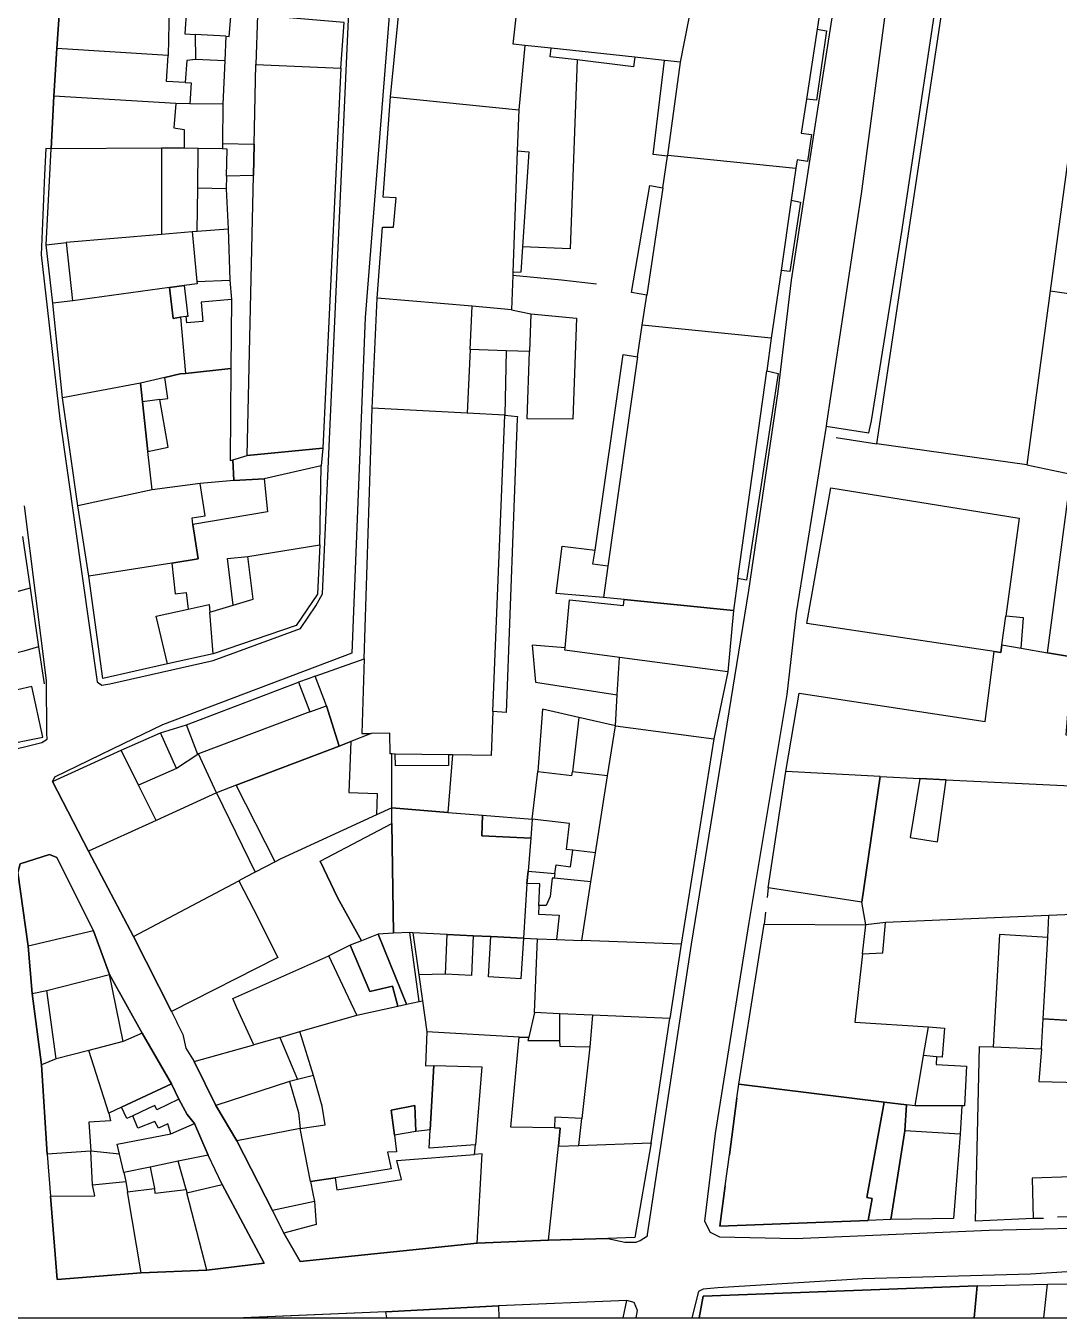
# Model space of a CAD drawing. Header units: millimetres. Extents: x 1778 to 2471, y 1406 to 1876.
# Drawn here: x 2224.1 to 2320.9, y 1405.5 to 1526.5 of the extents above; entities that cross this region are included whole.
import ezdxf

# ---------------------------------------------------------------- set-up
doc = ezdxf.new("R2010")
doc.units = ezdxf.units.MM
doc.layers.add('LOC_CORTE', color=6, linetype='Continuous')
doc.layers.add('LOC_VISTA', color=8, linetype='Continuous')

msp = doc.modelspace()

# ---------------------------------------------------------------- linework, layer by layer
at = {"layer": 'LOC_CORTE'}
for p, q in [((2285.417, 1523.132), (2287.757, 1535.192)), ((2226.957, 1524.402), (2227.277, 1528.942)), ((2237.487, 1528.232), (2237.407, 1523.762)), ((2298.207, 1526.222), (2297.207, 1519.672)), ((2242.817, 1525.552), (2239.947, 1525.712)), ((2239.947, 1525.712), (2239.957, 1523.372)), ((2242.817, 1525.552), (2242.727, 1523.252)), ((2226.687, 1519.942), (2226.957, 1524.402)), ((2237.407, 1523.762), (2226.957, 1524.402)), ((2270.837, 1524.682), (2270.257, 1518.672)), ((2273.287, 1524.422), (2270.837, 1524.682)), ((2281.127, 1523.592), (2273.287, 1524.422)), ((2242.727, 1523.252), (2239.957, 1523.372)), ((2242.727, 1523.252), (2242.537, 1519.202)), ((2283.897, 1523.292), (2281.127, 1523.592)), ((2285.417, 1523.132), (2283.897, 1523.292)), ((2284.207, 1514.412), (2285.417, 1523.132)), ((2226.447, 1515.002), (2226.687, 1519.942)), ((2238.117, 1519.242), (2226.687, 1519.942)), ((2242.537, 1519.202), (2239.427, 1519.232)), ((2242.537, 1519.202), (2242.507, 1515.502)), ((2258.227, 1519.892), (2270.257, 1518.672)), ((2270.257, 1518.672), (2270.117, 1514.832)), ((2242.507, 1515.502), (2242.507, 1515.002)), ((2225.987, 1506.022), (2226.447, 1515.002)), ((2236.767, 1515.082), (2226.447, 1515.002)), ((2236.767, 1515.082), (2236.767, 1507.032)), ((2240.227, 1515.042), (2238.907, 1515.062)), ((2240.167, 1511.312), (2240.227, 1515.042)), ((2242.507, 1515.002), (2240.227, 1515.042)), ((2270.117, 1514.832), (2269.697, 1503.442)), ((2283.757, 1511.352), (2284.197, 1514.322)), ((2284.197, 1514.322), (2284.207, 1514.412)), ((2284.207, 1514.412), (2296.217, 1513.212)), ((2296.217, 1513.212), (2295.777, 1510.202)), ((2242.877, 1512.442), (2242.847, 1511.262)), ((2240.107, 1507.292), (2240.167, 1511.312)), ((2242.847, 1511.262), (2240.167, 1511.312)), ((2242.847, 1511.262), (2243.017, 1507.532)), ((2283.757, 1511.352), (2282.237, 1501.302)), ((2295.777, 1510.202), (2294.827, 1503.622)), ((2239.667, 1507.272), (2240.107, 1507.292)), ((2239.667, 1507.272), (2240.097, 1502.592)), ((2240.107, 1507.292), (2243.017, 1507.532)), ((2243.017, 1507.532), (2243.187, 1502.702)), ((2225.987, 1506.022), (2227.867, 1506.242)), ((2226.587, 1500.542), (2225.987, 1506.022)), ((2228.457, 1500.762), (2227.867, 1506.242)), ((2294.827, 1503.622), (2293.917, 1497.292)), ((2237.517, 1502.012), (2228.457, 1500.762)), ((2240.097, 1502.592), (2243.187, 1502.702)), ((2228.457, 1500.762), (2226.587, 1500.542)), ((2256.507, 1490.722), (2256.987, 1501.022)), ((2265.897, 1500.262), (2256.987, 1501.022)), ((2281.817, 1498.502), (2282.237, 1501.302)), ((2227.487, 1491.702), (2226.587, 1500.542)), ((2265.697, 1496.222), (2265.897, 1500.262)), ((2269.567, 1499.942), (2265.897, 1500.262)), ((2269.567, 1499.942), (2271.387, 1499.542)), ((2271.387, 1499.542), (2271.257, 1496.022)), ((2281.387, 1495.532), (2281.817, 1498.502)), ((2293.917, 1497.292), (2281.817, 1498.502)), ((2293.917, 1497.292), (2293.487, 1494.222)), ((2265.697, 1496.222), (2265.407, 1490.252)), ((2269.067, 1496.102), (2265.697, 1496.222)), ((2269.067, 1496.102), (2268.947, 1490.062)), ((2271.257, 1496.022), (2269.067, 1496.102)), ((2281.387, 1495.532), (2278.607, 1475.912)), ((2290.777, 1474.762), (2293.487, 1494.222)), ((2234.797, 1493.072), (2227.487, 1491.702)), ((2228.947, 1481.562), (2227.487, 1491.702)), ((2236.607, 1491.532), (2234.997, 1491.322)), ((2255.777, 1467.252), (2256.507, 1490.722)), ((2265.407, 1490.252), (2256.507, 1490.722)), ((2268.947, 1490.062), (2265.407, 1490.252)), ((2267.827, 1462.312), (2268.947, 1490.062)), ((2251.737, 1485.332), (2246.397, 1484.112)), ((2235.907, 1483.062), (2228.947, 1481.562)), ((2229.957, 1475.002), (2228.947, 1481.562)), ((2223.757, 1478.692), (2224.467, 1473.862)), ((2237.737, 1476.212), (2229.957, 1475.002)), ((2278.607, 1475.912), (2278.197, 1472.992)), ((2224.467, 1473.862), (2221.267, 1473.002)), ((2241.617, 1467.702), (2241.297, 1471.622)), ((2315.517, 1468.552), (2315.877, 1471.232)), ((2241.617, 1467.702), (2237.347, 1466.772)), ((2289.847, 1466.032), (2279.687, 1467.382)), ((2289.847, 1466.032), (2288.517, 1459.742)), ((2250.677, 1462.272), (2240.237, 1458.342)), ((2236.697, 1460.322), (2239.117, 1461.062)), ((2240.177, 1458.302), (2239.117, 1461.062)), ((2279.317, 1460.982), (2288.517, 1459.742)), ((2232.987, 1458.702), (2236.697, 1460.322)), ((2238.177, 1456.962), (2236.697, 1460.322)), ((2288.517, 1459.742), (2285.477, 1440.512)), ((2234.627, 1455.412), (2232.987, 1458.702)), ((2240.177, 1458.302), (2238.177, 1456.962)), ((2240.237, 1458.342), (2240.177, 1458.302)), ((2241.927, 1454.692), (2240.237, 1458.342)), ((2258.687, 1458.332), (2258.357, 1458.342)), ((2263.657, 1458.262), (2258.687, 1458.332)), ((2264.057, 1458.252), (2263.657, 1458.262)), ((2238.177, 1456.962), (2234.627, 1455.412)), ((2278.577, 1456.282), (2275.277, 1456.672)), ((2277.447, 1449.072), (2278.577, 1456.282)), ((2304.117, 1456.232), (2295.267, 1456.712)), ((2236.277, 1452.102), (2234.627, 1455.412)), ((2241.927, 1454.692), (2236.277, 1452.102)), ((2236.277, 1452.102), (2229.947, 1449.222)), ((2234.147, 1441.232), (2229.947, 1449.222)), ((2277.447, 1449.072), (2275.307, 1449.332)), ((2277.017, 1446.362), (2277.447, 1449.072)), ((2234.147, 1441.232), (2244.037, 1446.462)), ((2273.637, 1447.132), (2273.577, 1446.702)), ((2277.017, 1446.362), (2273.577, 1446.702)), ((2230.417, 1441.762), (2224.277, 1440.332)), ((2230.417, 1441.762), (2231.897, 1437.692)), ((2302.457, 1439.622), (2302.767, 1442.332)), ((2224.657, 1435.912), (2224.277, 1440.332)), ((2285.477, 1440.512), (2276.157, 1440.862)), ((2255.067, 1433.862), (2252.467, 1439.442)), ((2226.037, 1436.202), (2231.897, 1437.692)), ((2233.187, 1431.422), (2231.897, 1437.692)), ((2231.897, 1437.692), (2234.977, 1432.192)), ((2224.657, 1435.912), (2226.037, 1436.202)), ((2225.537, 1429.222), (2224.657, 1435.912)), ((2226.917, 1429.782), (2226.037, 1436.202)), ((2277.177, 1433.882), (2276.917, 1430.922)), ((2234.977, 1432.192), (2233.187, 1431.422)), ((2247.857, 1431.792), (2245.417, 1431.102)), ((2308.187, 1430.092), (2308.637, 1432.782)), ((2229.967, 1430.582), (2226.917, 1429.782)), ((2233.187, 1431.422), (2229.967, 1430.582)), ((2231.857, 1424.712), (2229.967, 1430.582)), ((2276.917, 1430.922), (2276.167, 1424.212)), ((2226.917, 1429.782), (2225.537, 1429.222)), ((2307.387, 1425.382), (2308.187, 1430.092)), ((2309.397, 1429.982), (2308.187, 1430.092)), ((2248.757, 1427.672), (2241.867, 1425.402)), ((2243.827, 1422.102), (2241.867, 1425.402)), ((2306.427, 1423.032), (2306.577, 1425.482)), ((2307.387, 1425.382), (2306.577, 1425.482)), ((2311.777, 1425.392), (2307.387, 1425.382)), ((2311.777, 1425.392), (2311.617, 1422.722)), ((2237.667, 1422.752), (2239.877, 1423.732)), ((2239.877, 1423.732), (2241.137, 1420.772)), ((2275.887, 1421.672), (2276.167, 1424.212)), ((2249.757, 1423.252), (2243.827, 1422.102)), ((2247.187, 1415.572), (2243.827, 1422.102)), ((2250.747, 1418.302), (2249.757, 1423.252)), ((2311.617, 1422.722), (2306.427, 1423.032)), ((2230.317, 1418.002), (2230.147, 1421.132)), ((2232.847, 1420.852), (2230.147, 1421.132)), ((2233.237, 1419.142), (2232.847, 1420.852)), ((2266.097, 1420.832), (2266.207, 1421.722)), ((2273.047, 1412.792), (2273.967, 1421.612)), ((2235.707, 1419.652), (2233.237, 1419.142)), ((2238.327, 1420.192), (2235.707, 1419.652)), ((2235.707, 1419.652), (2236.117, 1417.632)), ((2241.137, 1420.772), (2238.327, 1420.192)), ((2239.077, 1417.552), (2238.327, 1420.192)), ((2233.237, 1419.142), (2233.427, 1418.302)), ((2230.317, 1418.002), (2233.427, 1418.302)), ((2234.867, 1409.742), (2233.587, 1417.342)), ((2241.017, 1410.002), (2239.167, 1417.232)), ((2251.117, 1416.422), (2247.187, 1415.572)), ((2248.247, 1413.462), (2247.187, 1415.572)), ((2273.047, 1412.792), (2266.347, 1412.532)), ((2241.017, 1410.002), (2234.867, 1409.742)), ((2319.445, 1405.536), (2319.807, 1408.682))]:
    msp.add_line(p, q, dxfattribs=at)
for points in [[(2258.227, 1519.892), (2259.957, 1537.242), (2261.337, 1538.362), (2271.087, 1537.192)], [(2270.837, 1524.682), (2269.727, 1524.812), (2271.087, 1537.192)], [(2287.757, 1535.192), (2298.187, 1533.942), (2299.167, 1532.492), (2299.067, 1531.852), (2300.027, 1531.712), (2299.607, 1528.762), (2298.617, 1528.902), (2298.207, 1526.222)], [(2310.577, 1532.382), (2328.417, 1529.892), (2327.537, 1523.692), (2327.037, 1520.142), (2323.857, 1520.532), (2323.407, 1517.772), (2322.237, 1517.902), (2320.047, 1501.722), (2317.847, 1485.402), (2303.817, 1487.372), (2310.577, 1532.382)], [(2242.817, 1525.552), (2243.117, 1525.532), (2243.317, 1527.742), (2240.337, 1528.002), (2239.117, 1528.102), (2238.977, 1525.782), (2239.947, 1525.712)], [(2239.117, 1528.102), (2238.977, 1525.782), (2239.947, 1525.712), (2239.957, 1523.372), (2239.137, 1523.292), (2238.987, 1521.222)], [(2245.627, 1522.922), (2253.577, 1522.572), (2253.887, 1526.852), (2245.767, 1527.532), (2245.627, 1522.922)], [(2298.207, 1526.222), (2299.077, 1526.072), (2298.157, 1519.572), (2297.207, 1519.672)], [(2238.987, 1521.222), (2237.247, 1521.322), (2237.407, 1523.762)], [(2275.737, 1523.332), (2273.187, 1523.632), (2273.287, 1524.422)], [(2239.957, 1523.372), (2239.137, 1523.292), (2238.987, 1521.222), (2239.547, 1521.192), (2239.427, 1519.232)], [(2244.797, 1486.302), (2245.387, 1512.502), (2245.457, 1515.432), (2245.627, 1522.922), (2253.577, 1522.572), (2251.907, 1486.982), (2244.797, 1486.302)], [(2275.737, 1523.332), (2275.067, 1505.652), (2270.597, 1505.822)], [(2281.127, 1523.592), (2281.017, 1522.682), (2275.737, 1523.332)], [(2284.197, 1514.322), (2282.857, 1514.482), (2283.897, 1523.292)], [(2238.987, 1521.222), (2239.547, 1521.192), (2239.427, 1519.232), (2238.117, 1519.242)], [(2238.117, 1519.242), (2237.927, 1516.962), (2238.897, 1516.832), (2238.907, 1515.062), (2236.767, 1515.082)], [(2239.427, 1519.232), (2238.117, 1519.242), (2237.927, 1516.962), (2238.897, 1516.832), (2238.907, 1515.062)], [(2256.987, 1501.022), (2257.487, 1507.662), (2258.527, 1507.672), (2258.777, 1510.432), (2257.537, 1510.492), (2258.227, 1519.892)], [(2297.207, 1519.672), (2296.717, 1516.482), (2297.667, 1516.342), (2297.307, 1513.832), (2296.327, 1513.972), (2296.217, 1513.212)], [(2242.507, 1515.502), (2245.457, 1515.432), (2245.387, 1512.502), (2242.877, 1512.442)], [(2238.907, 1515.062), (2236.767, 1515.082), (2236.767, 1507.032), (2239.667, 1507.272)], [(2242.877, 1512.442), (2242.917, 1514.992), (2242.507, 1515.002)], [(2270.117, 1514.832), (2271.187, 1514.742), (2270.597, 1505.822)], [(2282.237, 1501.302), (2280.817, 1501.542), (2282.527, 1511.562), (2283.757, 1511.352)], [(2295.777, 1510.202), (2296.637, 1510.022), (2295.657, 1503.522), (2294.827, 1503.622)], [(2227.867, 1506.242), (2227.857, 1506.282), (2236.767, 1507.032)], [(2236.767, 1507.032), (2239.667, 1507.272), (2240.097, 1502.592), (2240.117, 1502.372), (2238.907, 1502.202), (2237.517, 1502.012)], [(2270.597, 1505.822), (2270.437, 1503.472), (2269.697, 1503.442)], [(2269.697, 1503.442), (2269.687, 1503.192), (2269.567, 1499.942)], [(2237.517, 1502.012), (2237.877, 1499.132), (2238.547, 1499.252), (2239.027, 1493.982), (2238.527, 1493.932), (2237.087, 1493.602), (2234.797, 1493.072)], [(2239.097, 1499.302), (2238.547, 1499.252), (2237.877, 1499.132), (2237.517, 1502.012), (2238.907, 1502.202)], [(2240.097, 1502.592), (2240.117, 1502.372), (2238.907, 1502.202)], [(2238.907, 1502.202), (2239.247, 1499.322), (2239.097, 1499.302)], [(2243.187, 1502.702), (2243.347, 1500.902), (2240.487, 1500.652), (2240.647, 1498.832), (2239.157, 1498.702), (2239.097, 1499.302)], [(2271.387, 1499.542), (2275.647, 1499.162), (2275.307, 1489.692), (2271.027, 1489.732), (2271.257, 1496.022)], [(2277.397, 1477.432), (2280.027, 1495.742), (2281.387, 1495.532)], [(2236.607, 1491.532), (2237.367, 1491.642), (2237.087, 1493.602), (2234.797, 1493.072), (2234.997, 1491.322)], [(2293.487, 1494.222), (2294.547, 1493.982), (2291.587, 1474.612), (2290.777, 1474.762)], [(2235.907, 1483.062), (2235.507, 1486.662), (2234.997, 1491.322), (2234.797, 1493.072)], [(2234.997, 1491.322), (2235.507, 1486.662), (2237.397, 1487.082), (2236.607, 1491.532)], [(2268.947, 1490.062), (2270.127, 1489.932), (2270.117, 1489.762), (2269.087, 1462.222), (2267.827, 1462.312)], [(2246.397, 1484.112), (2243.567, 1483.952), (2243.457, 1485.892), (2244.797, 1486.302), (2251.907, 1486.982), (2251.737, 1485.332)], [(2244.867, 1476.842), (2251.627, 1477.932), (2251.737, 1485.332)], [(2246.397, 1484.112), (2246.697, 1481.002), (2239.727, 1479.832), (2240.227, 1476.602), (2237.737, 1476.212), (2238.057, 1473.342), (2239.097, 1473.452), (2239.267, 1471.902), (2241.237, 1472.322), (2241.297, 1471.622), (2243.497, 1472.282)], [(2326.817, 1468.202), (2326.697, 1466.652), (2319.797, 1467.822), (2321.997, 1484.532), (2323.157, 1484.342), (2329.427, 1483.372), (2329.267, 1482.102), (2328.077, 1474.982)], [(2237.737, 1476.212), (2240.227, 1476.602), (2239.727, 1479.832), (2239.637, 1480.442), (2240.867, 1480.632), (2240.407, 1483.662), (2235.907, 1483.062)], [(2315.517, 1468.552), (2315.427, 1467.842), (2314.807, 1467.932), (2297.237, 1470.542), (2299.497, 1483.262), (2317.127, 1480.432), (2315.877, 1471.232)], [(2241.297, 1471.622), (2243.497, 1472.282), (2245.377, 1472.842), (2244.867, 1476.842), (2251.627, 1477.932), (2251.387, 1473.302), (2249.407, 1470.382), (2241.617, 1467.702)], [(2278.197, 1472.992), (2273.767, 1473.352), (2274.317, 1477.812), (2277.397, 1477.432)], [(2243.497, 1472.282), (2242.967, 1476.632), (2244.867, 1476.842)], [(2243.497, 1472.282), (2245.377, 1472.842), (2244.867, 1476.842)], [(2278.607, 1475.912), (2277.207, 1476.102), (2277.397, 1477.432)], [(2237.737, 1476.212), (2238.057, 1473.342), (2239.097, 1473.452), (2239.267, 1471.902)], [(2237.347, 1466.772), (2231.277, 1465.412), (2229.957, 1475.002)], [(2290.777, 1474.762), (2290.367, 1471.772), (2280.137, 1472.802), (2278.197, 1472.992)], [(2224.467, 1473.862), (2225.267, 1468.372), (2223.877, 1467.972), (2222.117, 1467.522), (2211.057, 1464.762), (2209.817, 1469.952)], [(2237.347, 1466.772), (2236.277, 1471.252), (2239.267, 1471.902)], [(2239.267, 1471.902), (2241.237, 1472.322), (2241.297, 1471.622)], [(2279.687, 1467.382), (2274.567, 1468.062), (2274.587, 1468.272), (2275.017, 1472.762), (2280.067, 1472.252), (2280.137, 1472.802), (2290.367, 1471.772), (2289.847, 1466.032)], [(2315.517, 1468.552), (2317.327, 1468.252), (2317.537, 1471.102), (2315.877, 1471.232)], [(2279.487, 1463.872), (2279.687, 1467.382), (2274.567, 1468.062), (2274.587, 1468.272), (2271.507, 1468.522), (2271.827, 1465.072), (2279.487, 1463.872)], [(2295.267, 1456.712), (2296.527, 1464.042), (2313.967, 1461.372), (2314.807, 1467.932), (2315.427, 1467.842), (2315.517, 1468.552), (2317.327, 1468.252), (2319.797, 1467.822), (2326.697, 1466.652)], [(2222.117, 1467.522), (2211.057, 1464.762), (2213.527, 1457.462), (2225.667, 1459.902), (2224.617, 1464.642), (2223.277, 1464.332), (2222.837, 1464.332), (2222.117, 1467.522)], [(2256.427, 1460.262), (2254.507, 1459.492), (2253.427, 1459.062), (2252.227, 1462.852), (2251.187, 1465.612), (2255.777, 1467.252)], [(2255.777, 1467.252), (2255.557, 1460.252), (2256.427, 1460.262)], [(2279.317, 1460.982), (2279.487, 1463.872), (2279.687, 1467.382)], [(2239.117, 1461.062), (2249.617, 1465.062), (2250.677, 1462.272)], [(2250.677, 1462.272), (2252.227, 1462.852), (2253.427, 1459.062), (2243.777, 1455.402), (2241.927, 1454.692)], [(2267.827, 1462.312), (2267.667, 1458.202), (2264.057, 1458.252)], [(2304.117, 1456.232), (2307.827, 1456.042), (2310.287, 1455.922), (2322.607, 1455.322), (2324.907, 1455.212), (2325.117, 1457.712), (2325.277, 1459.782), (2321.527, 1460.102), (2321.757, 1462.872), (2325.497, 1462.552), (2328.427, 1462.322), (2328.387, 1461.722)], [(2278.577, 1456.282), (2279.317, 1460.982), (2275.887, 1461.762), (2275.277, 1456.672)], [(2276.157, 1440.862), (2277.017, 1446.362), (2277.447, 1449.072), (2278.577, 1456.282), (2279.317, 1460.982)], [(2258.357, 1458.342), (2258.197, 1458.342), (2258.187, 1460.272), (2256.427, 1460.262)], [(2229.947, 1449.222), (2226.577, 1455.752), (2232.987, 1458.702)], [(2264.057, 1458.252), (2263.597, 1452.852), (2258.347, 1453.302), (2258.357, 1458.342)], [(2263.657, 1458.262), (2263.667, 1457.272), (2258.697, 1457.242), (2258.687, 1458.332)], [(2271.507, 1452.222), (2272.037, 1456.712), (2275.237, 1456.332), (2275.277, 1456.672)], [(2304.117, 1456.232), (2302.407, 1444.472), (2293.627, 1445.792), (2295.267, 1456.712)], [(2310.287, 1455.922), (2307.827, 1456.042), (2306.917, 1450.512), (2309.477, 1450.122), (2310.287, 1455.922)], [(2241.927, 1454.692), (2245.547, 1447.262), (2244.657, 1446.792), (2244.037, 1446.462)], [(2271.507, 1452.222), (2271.377, 1450.462), (2266.777, 1450.672), (2266.867, 1452.592), (2271.507, 1452.222)], [(2275.307, 1449.332), (2274.727, 1449.392), (2275.007, 1451.812), (2271.507, 1452.222)], [(2224.277, 1440.332), (2223.327, 1447.232), (2223.527, 1448.062), (2226.287, 1448.912), (2226.977, 1448.642), (2230.417, 1441.762)], [(2273.637, 1447.132), (2273.747, 1447.952), (2275.087, 1447.762), (2275.307, 1449.332)], [(2244.037, 1446.462), (2245.387, 1443.812), (2247.687, 1439.292), (2237.727, 1434.212), (2234.147, 1441.232)], [(2272.127, 1444.132), (2272.217, 1446.162), (2270.997, 1446.212), (2271.137, 1447.372), (2273.637, 1447.132)], [(2272.127, 1444.132), (2272.087, 1443.322), (2274.047, 1443.232), (2273.777, 1440.962), (2276.157, 1440.862), (2277.017, 1446.362)], [(2273.577, 1446.702), (2273.377, 1446.712), (2273.207, 1445.002), (2272.817, 1444.142), (2272.127, 1444.132)], [(2258.927, 1434.722), (2259.737, 1434.892), (2257.077, 1441.472), (2255.527, 1440.852), (2254.467, 1440.422), (2256.297, 1436.082), (2258.427, 1436.582), (2258.927, 1434.722)], [(2259.737, 1434.892), (2260.927, 1435.152), (2260.047, 1441.632), (2258.507, 1441.552), (2257.077, 1441.472), (2259.737, 1434.892)], [(2265.977, 1441.312), (2265.817, 1437.602), (2263.397, 1437.712), (2263.557, 1441.422), (2265.977, 1441.312)], [(2306.577, 1425.482), (2304.487, 1425.732), (2290.857, 1427.402), (2293.237, 1442.402), (2302.767, 1442.332)], [(2302.457, 1439.622), (2304.377, 1439.722), (2304.627, 1442.552), (2302.767, 1442.332)], [(2314.707, 1430.902), (2319.217, 1430.722), (2319.387, 1433.542), (2319.837, 1441.152), (2315.297, 1441.422), (2314.707, 1430.902)], [(2255.067, 1433.862), (2258.927, 1434.722), (2258.427, 1436.582), (2256.297, 1436.082), (2254.467, 1440.422), (2252.467, 1439.442)], [(2270.687, 1441.092), (2270.447, 1437.292), (2267.407, 1437.482), (2267.637, 1441.232), (2270.687, 1441.092)], [(2285.477, 1440.512), (2284.397, 1433.572), (2277.177, 1433.882), (2274.067, 1434.012), (2271.717, 1434.112), (2272.007, 1441.032), (2273.777, 1440.962), (2276.157, 1440.862)], [(2245.417, 1431.102), (2243.837, 1434.562), (2243.447, 1435.432), (2252.467, 1439.442)], [(2302.457, 1439.622), (2301.727, 1433.212), (2308.637, 1432.782)], [(2247.857, 1431.792), (2249.737, 1432.332), (2255.067, 1433.862)], [(2277.177, 1433.882), (2274.067, 1434.012), (2274.077, 1431.512), (2274.087, 1430.962), (2276.917, 1430.922)], [(2275.887, 1421.672), (2282.647, 1421.912), (2284.397, 1433.572), (2277.177, 1433.882)], [(2234.977, 1432.192), (2237.707, 1427.452), (2233.027, 1425.262), (2231.857, 1424.712)], [(2247.857, 1431.792), (2249.507, 1427.852), (2248.757, 1427.672)], [(2273.967, 1421.612), (2274.147, 1423.302), (2273.597, 1423.312), (2269.517, 1423.402), (2270.277, 1431.832), (2261.637, 1432.322), (2261.527, 1429.142), (2262.287, 1429.152)], [(2308.637, 1432.782), (2310.157, 1432.652), (2309.917, 1429.932), (2309.397, 1429.982)], [(2241.867, 1425.402), (2239.827, 1429.532), (2245.417, 1431.102)], [(2327.217, 1415.032), (2321.967, 1414.992), (2322.007, 1418.722), (2318.347, 1418.622), (2318.447, 1414.822), (2313.057, 1414.582), (2313.417, 1430.952), (2314.707, 1430.902), (2319.217, 1430.722), (2318.967, 1427.672), (2322.767, 1427.562), (2322.747, 1430.402), (2329.107, 1429.892)], [(2309.397, 1429.982), (2309.357, 1429.262), (2312.207, 1429.102), (2312.007, 1425.392), (2311.777, 1425.392)], [(2231.857, 1424.712), (2231.987, 1423.972), (2229.977, 1423.842), (2230.147, 1421.132), (2226.077, 1420.872), (2225.537, 1429.222)], [(2249.757, 1423.252), (2252.107, 1423.622), (2251.817, 1425.342), (2251.027, 1428.242), (2249.507, 1427.852), (2248.757, 1427.672), (2249.607, 1424.772), (2249.757, 1423.252)], [(2266.207, 1421.722), (2261.857, 1421.412), (2261.957, 1423.152), (2262.287, 1429.152)], [(2262.287, 1429.152), (2266.777, 1429.042), (2266.207, 1421.722)], [(2233.027, 1425.262), (2237.707, 1427.452), (2238.407, 1426.002)], [(2248.757, 1427.672), (2249.607, 1424.772), (2249.757, 1423.252)], [(2238.407, 1426.002), (2236.337, 1425.022), (2236.147, 1425.432), (2235.527, 1425.142), (2234.087, 1424.462)], [(2238.407, 1426.002), (2239.177, 1424.562), (2239.877, 1423.732)], [(2233.027, 1425.262), (2231.857, 1424.712), (2231.987, 1423.972), (2229.977, 1423.842), (2230.147, 1421.132)], [(2234.087, 1424.462), (2233.527, 1424.202), (2233.027, 1425.262)], [(2260.607, 1422.992), (2258.607, 1422.632), (2258.307, 1424.972), (2260.517, 1425.412), (2260.607, 1422.992)], [(2237.667, 1422.752), (2237.387, 1423.712), (2236.497, 1423.292), (2236.167, 1423.922), (2234.557, 1423.282), (2234.087, 1424.462)], [(2276.167, 1424.212), (2273.647, 1424.332), (2273.597, 1423.312), (2274.147, 1423.302), (2273.967, 1421.612), (2275.887, 1421.672)], [(2232.847, 1420.852), (2232.637, 1421.782), (2237.667, 1422.752)], [(2311.617, 1422.722), (2310.987, 1414.842), (2305.117, 1414.732), (2306.427, 1423.032)], [(2230.147, 1421.132), (2226.077, 1420.872), (2226.387, 1416.932), (2230.527, 1416.962), (2230.317, 1418.002)], [(2266.347, 1412.532), (2266.837, 1420.892), (2266.097, 1420.832)], [(2273.967, 1421.612), (2275.887, 1421.672), (2282.647, 1421.912), (2281.127, 1413.052), (2278.597, 1412.962), (2273.047, 1412.792)], [(2239.077, 1417.552), (2239.167, 1417.232), (2242.477, 1418.022), (2241.137, 1420.772)], [(2250.747, 1418.302), (2253.037, 1418.652), (2253.207, 1417.522), (2259.257, 1418.492), (2258.827, 1420.282), (2266.097, 1420.832)], [(2234.867, 1409.742), (2226.997, 1409.132), (2226.387, 1416.932), (2230.527, 1416.962), (2230.317, 1418.002), (2233.427, 1418.302), (2233.587, 1417.342)], [(2233.427, 1418.302), (2233.587, 1417.342), (2236.117, 1417.632)], [(2233.587, 1417.342), (2236.117, 1417.632), (2236.167, 1417.212), (2239.077, 1417.552), (2239.167, 1417.232)], [(2236.117, 1417.632), (2236.167, 1417.212), (2239.077, 1417.552)], [(2239.167, 1417.232), (2242.477, 1418.022), (2246.397, 1410.662), (2241.017, 1410.002)], [(2250.747, 1418.302), (2250.967, 1417.172), (2251.117, 1416.422)], [(2251.117, 1416.422), (2251.277, 1414.282), (2248.247, 1413.462)], [(2266.347, 1412.532), (2249.777, 1410.822), (2248.247, 1413.462)], [(2319.807, 1408.682), (2326.537, 1408.752), (2326.527, 1408.122)], [(2312.924, 1405.536), (2313.217, 1408.522), (2319.807, 1408.682)], [(2257.88, 1405.536), (2257.797, 1406.082), (2268.367, 1406.662), (2268.392, 1405.536)], [(2280.046, 1405.536), (2280.387, 1407.162), (2268.367, 1406.662), (2268.392, 1405.536)], [(2257.88, 1405.536), (2257.797, 1406.082), (2243.707, 1405.502)]]:
    msp.add_lwpolyline(points, dxfattribs=at)
at = {"layer": 'LOC_VISTA'}
for p, q in [((2243.347, 1500.902), (2243.287, 1494.432)), ((2243.287, 1494.432), (2239.027, 1493.982)), ((2300.007, 1487.962), (2303.817, 1487.372)), ((2317.847, 1485.402), (2321.997, 1484.532)), ((2243.567, 1483.952), (2240.407, 1483.662)), ((2225.267, 1468.372), (2225.777, 1464.902)), ((2251.187, 1465.612), (2250.517, 1465.372)), ((2263.597, 1452.852), (2266.867, 1452.592)), ((2271.377, 1450.462), (2271.137, 1447.372)), ((2293.627, 1445.792), (2293.527, 1444.912)), ((2293.377, 1443.532), (2293.237, 1442.402)), ((2265.977, 1441.312), (2267.637, 1441.232)), ((2263.397, 1437.712), (2260.887, 1437.662)), ((2238.187, 1433.282), (2238.227, 1433.202)), ((2319.387, 1433.542), (2329.487, 1432.902)), ((2238.747, 1432.142), (2238.777, 1432.082)), ((2239.057, 1430.772), (2239.827, 1429.532)), ((2290.687, 1426.102), (2289.987, 1420.812)), ((2319.407, 1414.832), (2318.447, 1414.822)), ((2321.967, 1414.992), (2320.727, 1414.962))]:
    msp.add_line(p, q, dxfattribs=at)
msp.add_lwpolyline([(2109.839, 1405.536), (2469.839, 1405.536), (2469.839, 1875.536), (2109.839, 1875.536)], close=True, dxfattribs=at)
for points in [[(2258.867, 1536.902), (2255.867, 1499.212), (2254.617, 1467.772), (2236.867, 1461.082), (2233.197, 1459.292), (2226.747, 1456.152), (2226.577, 1455.752), (2229.947, 1449.222), (2234.147, 1441.232), (2237.727, 1434.212), (2238.187, 1433.282), (2238.227, 1433.202), (2238.747, 1432.142), (2238.777, 1432.082), (2239.057, 1430.772), (2239.827, 1429.532), (2241.867, 1425.402), (2243.827, 1422.102), (2247.187, 1415.572), (2248.247, 1413.462), (2249.777, 1410.822), (2266.347, 1412.532), (2273.047, 1412.792), (2278.597, 1412.962), (2280.197, 1412.632), (2281.127, 1412.622), (2281.257, 1412.622), (2281.617, 1412.772), (2282.307, 1413.212), (2282.327, 1413.332), (2286.427, 1440.522), (2291.807, 1473.652), (2294.557, 1492.272), (2295.807, 1502.712), (2298.117, 1517.712), (2300.367, 1532.082)], [(2307.357, 1533.652), (2306.197, 1533.222), (2305.767, 1533.002), (2305.137, 1531.942), (2304.817, 1529.422), (2302.337, 1510.792), (2299.097, 1489.322), (2299.057, 1489.042), (2296.257, 1471.562), (2295.357, 1463.912), (2291.807, 1442.552), (2288.657, 1422.782), (2287.657, 1414.592), (2288.197, 1413.542), (2289.047, 1413.122), (2296.167, 1412.962), (2314.317, 1413.732), (2327.157, 1414.042)], [(2227.277, 1528.942), (2226.957, 1524.402), (2226.687, 1519.942), (2226.447, 1515.002), (2225.947, 1515.042), (2225.807, 1512.582), (2225.497, 1505.082), (2227.247, 1489.712), (2230.747, 1465.082), (2230.867, 1465.002), (2231.177, 1464.772), (2231.927, 1464.902), (2241.617, 1467.082), (2247.927, 1469.402), (2249.807, 1470.082), (2251.247, 1472.212), (2251.867, 1473.332), (2254.367, 1528.522)], [(2304.817, 1529.422), (2302.337, 1510.792), (2299.097, 1489.322), (2299.057, 1489.042), (2303.057, 1488.402), (2303.307, 1489.522), (2306.177, 1507.462), (2309.297, 1528.272), (2304.817, 1529.422)], [(2269.687, 1503.192), (2274.257, 1502.752), (2277.547, 1502.382)], [(2320.047, 1501.722), (2326.437, 1500.792), (2331.707, 1500.092)], [(2239.727, 1479.832), (2239.637, 1480.442), (2240.867, 1480.632), (2240.407, 1483.662), (2235.907, 1483.062), (2235.507, 1486.662), (2237.397, 1487.082), (2236.607, 1491.532), (2237.367, 1491.642), (2237.087, 1493.602), (2238.527, 1493.932), (2239.027, 1493.982), (2243.287, 1494.432), (2243.207, 1485.812), (2243.457, 1485.892), (2243.567, 1483.952), (2246.397, 1484.112), (2246.697, 1481.002), (2239.727, 1479.832)], [(2243.287, 1494.432), (2243.207, 1485.812), (2243.457, 1485.892)], [(2221.927, 1458.522), (2225.557, 1459.402), (2226.057, 1459.712), (2226.047, 1460.272), (2225.997, 1465.212), (2223.927, 1481.582)], [(2250.677, 1462.272), (2252.227, 1462.852), (2251.187, 1465.612), (2250.517, 1465.372), (2249.617, 1465.062), (2250.677, 1462.272)], [(2275.887, 1461.762), (2272.467, 1462.522), (2272.037, 1456.712)], [(2243.777, 1455.402), (2253.427, 1459.062), (2254.507, 1459.492), (2254.317, 1454.722), (2256.997, 1454.622), (2256.917, 1452.642), (2247.947, 1448.522), (2247.427, 1448.242), (2243.777, 1455.402)], [(2329.487, 1432.902), (2319.387, 1433.542), (2319.837, 1441.152), (2319.927, 1443.202), (2304.627, 1442.552), (2302.767, 1442.332), (2302.407, 1444.472), (2304.117, 1456.232), (2307.827, 1456.042), (2306.917, 1450.512), (2309.477, 1450.122), (2310.287, 1455.922), (2322.607, 1455.322)], [(2258.507, 1441.552), (2258.367, 1451.822), (2258.347, 1453.302), (2256.917, 1452.642), (2247.947, 1448.522), (2247.427, 1448.242), (2245.547, 1447.262)], [(2270.687, 1441.092), (2267.637, 1441.232), (2265.977, 1441.312), (2263.557, 1441.422), (2260.327, 1441.572), (2260.047, 1441.632), (2258.507, 1441.552), (2258.367, 1451.822), (2258.347, 1453.302), (2263.597, 1452.852), (2266.867, 1452.592), (2266.777, 1450.672), (2271.377, 1450.462), (2271.137, 1447.372), (2270.997, 1446.212), (2270.687, 1441.092)], [(2255.527, 1440.852), (2253.287, 1444.842), (2251.657, 1448.292), (2258.367, 1451.822), (2258.507, 1441.552), (2257.077, 1441.472), (2255.527, 1440.852)], [(2226.287, 1448.912), (2223.527, 1448.062), (2223.327, 1447.232), (2224.277, 1440.332), (2224.657, 1435.912), (2225.537, 1429.222), (2226.077, 1420.872), (2226.387, 1416.932), (2226.997, 1409.132), (2234.867, 1409.742), (2241.017, 1410.002), (2246.397, 1410.662), (2242.477, 1418.022), (2241.137, 1420.772), (2239.877, 1423.732), (2239.177, 1424.562), (2238.407, 1426.002), (2237.707, 1427.452), (2234.977, 1432.192), (2231.897, 1437.692), (2230.417, 1441.762), (2226.977, 1448.642), (2226.287, 1448.912)], [(2251.657, 1448.292), (2253.287, 1444.842), (2255.527, 1440.852)], [(2270.997, 1446.212), (2270.687, 1441.092), (2272.007, 1441.032)], [(2330.457, 1443.642), (2319.927, 1443.202), (2304.627, 1442.552)], [(2263.557, 1441.422), (2260.327, 1441.572), (2260.887, 1437.662)], [(2260.887, 1437.662), (2261.227, 1435.212), (2261.637, 1432.322)], [(2250.747, 1418.302), (2249.757, 1423.252), (2252.107, 1423.622), (2251.817, 1425.342), (2251.027, 1428.242), (2249.737, 1432.332), (2255.067, 1433.862), (2258.927, 1434.722), (2259.737, 1434.892), (2260.927, 1435.152), (2261.227, 1435.212), (2261.637, 1432.322), (2261.527, 1429.142), (2262.287, 1429.152), (2261.957, 1423.152), (2260.607, 1422.992), (2260.517, 1425.412), (2258.307, 1424.972), (2258.607, 1422.632), (2258.797, 1421.082), (2257.947, 1421.042), (2258.297, 1419.492), (2253.037, 1418.652), (2250.747, 1418.302)], [(2271.717, 1434.112), (2271.187, 1431.812), (2271.117, 1431.492), (2274.077, 1431.512)], [(2273.597, 1423.312), (2269.517, 1423.402), (2270.277, 1431.832), (2271.187, 1431.812), (2271.117, 1431.492), (2274.077, 1431.512), (2274.087, 1430.962), (2276.917, 1430.922), (2276.167, 1424.212), (2273.647, 1424.332), (2273.597, 1423.312)], [(2302.997, 1414.652), (2289.097, 1414.122), (2289.597, 1417.902), (2289.987, 1420.812), (2290.687, 1426.102), (2290.857, 1427.402), (2304.487, 1425.732), (2302.877, 1416.802), (2303.377, 1416.722), (2302.997, 1414.652)], [(2305.117, 1414.732), (2302.997, 1414.652), (2303.377, 1416.722), (2302.877, 1416.802), (2304.487, 1425.732), (2306.577, 1425.482), (2306.427, 1423.032), (2305.117, 1414.732)], [(2289.597, 1417.902), (2289.097, 1414.122), (2302.997, 1414.652)], [(2361.197, 1410.572), (2356.737, 1410.542), (2342.827, 1410.542), (2331.467, 1410.462), (2318.207, 1409.612), (2302.497, 1409.172), (2288.917, 1408.332), (2287.537, 1408.212), (2287.107, 1408.002), (2286.464, 1405.536)], [(2287.169, 1405.536), (2287.527, 1407.572), (2313.217, 1408.522), (2312.924, 1405.536)], [(2313.217, 1408.522), (2287.527, 1407.572), (2287.169, 1405.536)], [(2280.387, 1407.162), (2268.367, 1406.662), (2257.797, 1406.082), (2244.53, 1405.536)], [(2281.268, 1405.536), (2281.387, 1406.232), (2281.067, 1406.972), (2280.387, 1407.162)]]:
    msp.add_lwpolyline(points, dxfattribs=at)

doc.saveas('drawing.dxf')
